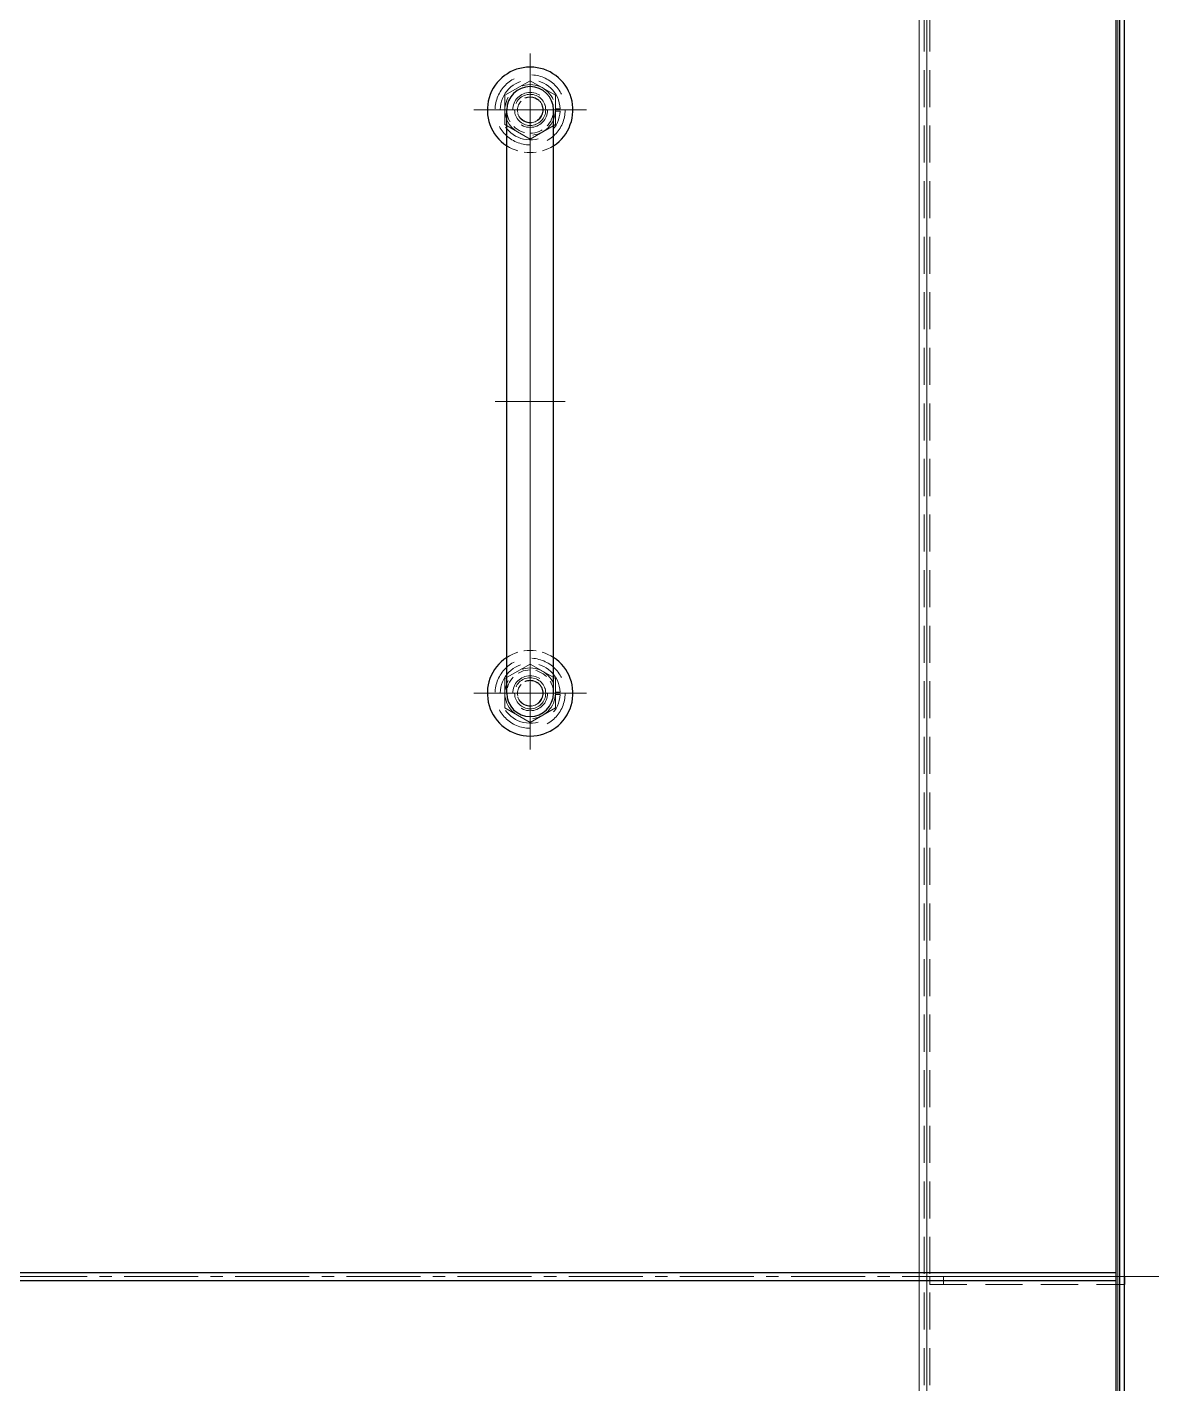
# Model space of a CAD drawing. Header units: millimetres. Extents: x 0 to 51411, y 0 to 16902.
# Drawn here: x 5260 to 5550.9, y 6733.3 to 7082.2 of the extents above; entities that cross this region are included whole.
import ezdxf

# ---------------------------------------------------------------- set-up
doc = ezdxf.new("R2010")
doc.units = ezdxf.units.MM
doc.linetypes.add('CENTER2', pattern=[28.575, 19.05, -3.175, 3.175, -3.175])
doc.linetypes.add('HIDDEN2', pattern=[4.7625, 3.175, -1.5875])
for name, color, linetype, lineweight in [('01_外形線', 7, 'Continuous', 25), ('02_細線', 5, 'Continuous', 13), ('03_かくれ線', 6, 'HIDDEN2', 13), ('04_中心線', 1, 'CENTER2', 9)]:
    doc.layers.add(name, color=color, linetype=linetype, lineweight=lineweight)
doc.layers.add('10_補助線', color=8, linetype='Continuous', lineweight=13, plot=False)

# ---------------------------------------------------------------- blocks, each defined once
blk = doc.blocks.new('*U378')
at = {"layer": '04_中心線', "color": 0, "linetype": 'CENTER2', "transparency": 16777216}
for p, q in [((0, 0.9), (0, 8)), ((-8, 0), (-0.9, 0)), ((0.9, 0), (8, 0)), ((0, -8), (0, -0.9))]:
    blk.add_line(p, q, dxfattribs=at)
at = {"layer": '04_中心線', "color": 0, "linetype": 'Continuous', "transparency": 16777216}
for p, q in [((-0.45, 0), (0.45, 0)), ((0, -0.45), (0, 0.45))]:
    blk.add_line(p, q, dxfattribs=at)
blk = doc.blocks.new('*U379')
at = {"layer": '04_中心線', "color": 0, "linetype": 'CENTER2', "transparency": 16777216}
for p, q in [((0, 0.9), (0, 8)), ((-8, 0), (-0.9, 0)), ((0.9, 0), (8, 0)), ((0, -8), (0, -0.9))]:
    blk.add_line(p, q, dxfattribs=at)
at = {"layer": '04_中心線', "color": 0, "linetype": 'Continuous', "transparency": 16777216}
for p, q in [((-0.45, 0), (0.45, 0)), ((0, -0.45), (0, 0.45))]:
    blk.add_line(p, q, dxfattribs=at)
blk = doc.blocks.new('*U380')
at = {"layer": '04_中心線', "color": 0, "linetype": 'CENTER2', "transparency": 16777216}
for p, q in [((0, 1.2), (0, 9.5)), ((-9.5, 0), (-1.2, 0)), ((1.2, 0), (9.5, 0)), ((0, -9.5), (0, -1.2))]:
    blk.add_line(p, q, dxfattribs=at)
at = {"layer": '04_中心線', "color": 0, "linetype": 'Continuous', "transparency": 16777216}
for p, q in [((-0.6, 0), (0.6, 0)), ((0, -0.6), (0, 0.6))]:
    blk.add_line(p, q, dxfattribs=at)
blk = doc.blocks.new('*U381')
at = {"layer": '04_中心線', "color": 0, "linetype": 'CENTER2', "transparency": 16777216}
for p, q in [((0, 1.2), (0, 9.5)), ((-9.5, 0), (-1.2, 0)), ((1.2, 0), (9.5, 0)), ((0, -9.5), (0, -1.2))]:
    blk.add_line(p, q, dxfattribs=at)
at = {"layer": '04_中心線', "color": 0, "linetype": 'Continuous', "transparency": 16777216}
for p, q in [((-0.6, 0), (0.6, 0)), ((0, -0.6), (0, 0.6))]:
    blk.add_line(p, q, dxfattribs=at)
blk = doc.blocks.new('*U382')
at = {"layer": '04_中心線', "color": 0, "linetype": 'CENTER2', "transparency": 16777216}
for p, q in [((0, 2.2), (0, 14.5)), ((-14.5, 0), (-2.2, 0)), ((2.2, 0), (14.5, 0)), ((0, -14.5), (0, -2.2))]:
    blk.add_line(p, q, dxfattribs=at)
at = {"layer": '04_中心線', "color": 0, "linetype": 'Continuous', "transparency": 16777216}
for p, q in [((-1.1, 0), (1.1, 0)), ((0, -1.1), (0, 1.1))]:
    blk.add_line(p, q, dxfattribs=at)
blk = doc.blocks.new('*U383')
at = {"layer": '04_中心線', "color": 0, "linetype": 'CENTER2', "transparency": 16777216}
for p, q in [((0, 1.8), (0, 9.59)), ((-9.59, 0), (-1.8, 0)), ((1.8, 0), (9.59, 0)), ((0, -9.59), (0, -1.8))]:
    blk.add_line(p, q, dxfattribs=at)
at = {"layer": '04_中心線', "color": 0, "linetype": 'Continuous', "transparency": 16777216}
for p, q in [((-0.9, 0), (0.9, 0)), ((0, -0.9), (0, 0.9))]:
    blk.add_line(p, q, dxfattribs=at)
blk = doc.blocks.new('*U384')
at = {"layer": '04_中心線', "color": 0, "linetype": 'CENTER2', "transparency": 16777216}
for p, q in [((0, 1.8), (0, 9.59)), ((-9.59, 0), (-1.8, 0)), ((1.8, 0), (9.59, 0)), ((0, -9.59), (0, -1.8))]:
    blk.add_line(p, q, dxfattribs=at)
at = {"layer": '04_中心線', "color": 0, "linetype": 'Continuous', "transparency": 16777216}
for p, q in [((-0.9, 0), (0.9, 0)), ((0, -0.9), (0, 0.9))]:
    blk.add_line(p, q, dxfattribs=at)
blk = doc.blocks.new('*U385')
at = {"layer": '04_中心線', "color": 0, "linetype": 'CENTER2', "transparency": 16777216}
for p, q in [((0, 2.2), (0, 14.5)), ((-14.5, 0), (-2.2, 0)), ((2.2, 0), (14.5, 0)), ((0, -14.5), (0, -2.2))]:
    blk.add_line(p, q, dxfattribs=at)
at = {"layer": '04_中心線', "color": 0, "linetype": 'Continuous', "transparency": 16777216}
for p, q in [((-1.1, 0), (1.1, 0)), ((0, -1.1), (0, 1.1))]:
    blk.add_line(p, q, dxfattribs=at)

msp = doc.modelspace()

# ---------------------------------------------------------------- linework, layer by layer
at = {"layer": '01_外形線'}
for p, q in [((5540.899, 6264.913), (5540.899, 7260.913)), ((5539.838, 7258.913), (5539.838, 6761.913)), ((5541.963, 7255.913), (5541.963, 6264.913)), ((5383.28, 6910.913), (5383.28, 7060.913)), ((5395.28, 6910.913), (5395.28, 7060.913)), ((5539.838, 6759.913), (5539.838, 6264.913))]:
    msp.add_line(p, q, dxfattribs=at)
msp.add_lwpolyline([(4638.659, 6759.913), (5539.901, 6759.913), (5539.901, 6761.913), (4638.659, 6761.913)], close=True, dxfattribs=at)
msp.add_lwpolyline([(5541.963, 6760.913), (5542.026, 6760.913), (5542.026, 6758.913), (5541.963, 6758.913)], dxfattribs=at)
for centre, radius, start, end in [((5389.28, 7060.913), 11, 303.05573, 236.94427), ((5389.28, 7060.913), 6, 0, 180), ((5389.28, 6910.913), 11, 123.05573, 56.94427), ((5389.28, 6910.913), 6, 180, 0)]:
    msp.add_arc(centre, radius, start, end, dxfattribs=at)
at = {"layer": '02_細線'}
msp.add_line((5489.28, 7359.413), (5489.28, 6162.413), dxfattribs=at)
at = {"layer": '03_かくれ線', "ltscale": 3}
for p, q in [((5540.902, 7358.413), (5540.902, 6161.413)), ((5490.526, 7356.913), (5490.526, 6162.913)), ((5492.026, 7356.913), (5492.026, 6162.913)), ((5495.561, 6760.913), (5495.561, 6758.913)), ((5539.838, 6761.913), (5539.838, 6759.913))]:
    msp.add_line(p, q, dxfattribs=at)
for points in [[(5382.78, 7057.16), (5389.28, 7053.407), (5395.78, 7057.16), (5395.78, 7064.665), (5389.28, 7068.418), (5382.78, 7064.665)], [(5382.78, 6907.16), (5389.28, 6903.407), (5395.78, 6907.16), (5395.78, 6914.665), (5389.28, 6918.418), (5382.78, 6914.665)], [(5492.026, 6760.913), (5492.026, 6758.913), (5542.026, 6758.913), (5542.026, 6760.913)]]:
    msp.add_lwpolyline(points, close=True, dxfattribs=at)
for points in [[(5395.78, 7061.213), (5396.974, 7061.213)], [(5395.78, 7060.613), (5396.974, 7060.613)], [(5395.78, 6911.213), (5396.974, 6911.213)], [(5395.78, 6910.613), (5396.974, 6910.613)]]:
    msp.add_lwpolyline(points, dxfattribs=at)
for centre, radius in [((5389.28, 7060.913), 9), ((5389.28, 7060.913), 6.5), ((5389.28, 7060.913), 4.5), ((5389.28, 7060.913), 4), ((5389.28, 7060.913), 3.324), ((5389.28, 6910.913), 9), ((5389.28, 6910.913), 6.5), ((5389.28, 6910.913), 4.5), ((5389.28, 6910.913), 4), ((5389.28, 6910.913), 3.324)]:
    msp.add_circle(centre, radius, dxfattribs=at)
at = {"layer": '03_かくれ線'}
for centre, radius in [((5389.28, 7060.913), 4), ((5389.28, 7060.913), 3.25), ((5389.28, 6910.913), 4), ((5389.28, 6910.913), 3.25)]:
    msp.add_circle(centre, radius, dxfattribs=at)
at = {"layer": '03_かくれ線', "ltscale": 3}
for centre in [(5389.28, 7060.913), (5389.28, 6910.913)]:
    msp.add_arc(centre, 7.7, 2.23287, 357.76713, dxfattribs=at)
at = {"layer": '03_かくれ線'}
for centre, radius, start, end in [((5389.28, 7060.913), 6, 180, 0), ((5389.28, 7060.913), 11, 236.94427, 303.05573), ((5389.28, 6910.913), 11, 56.94427, 123.05573), ((5389.28, 6910.913), 6, 0, 180)]:
    msp.add_arc(centre, radius, start, end, dxfattribs=at)
at = {"layer": '04_中心線'}
for p, q in [((5389.28, 7060.913), (5389.28, 6910.913)), ((5389.28, 6910.913), (5389.28, 7060.913)), ((5380.28, 6985.913), (5398.28, 6985.913)), ((4627.661, 6760.913), (5550.899, 6760.913))]:
    msp.add_line(p, q, dxfattribs=at)
at = {"layer": '10_補助線'}
for p, q in [((5540.369, 7359.413), (5540.369, 6162.413)), ((5491.276, 7356.913), (5491.276, 6162.913))]:
    msp.add_line(p, q, dxfattribs=at)

# ---------------------------------------------------------------- block references
at = {"layer": '04_中心線', "linetype": 'CENTER2', "rotation": 90.00000000000001}
for name, p in [('*U382', (5389.28, 7060.913)), ('*U383', (5389.28, 7060.913)), ('*U380', (5389.28, 7060.913)), ('*U385', (5389.28, 6910.913)), ('*U384', (5389.28, 6910.913)), ('*U381', (5389.28, 6910.913))]:
    msp.add_blockref(name, p, dxfattribs=at)
at = {"layer": '04_中心線', "linetype": 'CENTER2'}
for name, p in [('*U378', (5389.28, 7060.913)), ('*U379', (5389.28, 6910.913))]:
    msp.add_blockref(name, p, dxfattribs=at)

doc.saveas('drawing.dxf')
